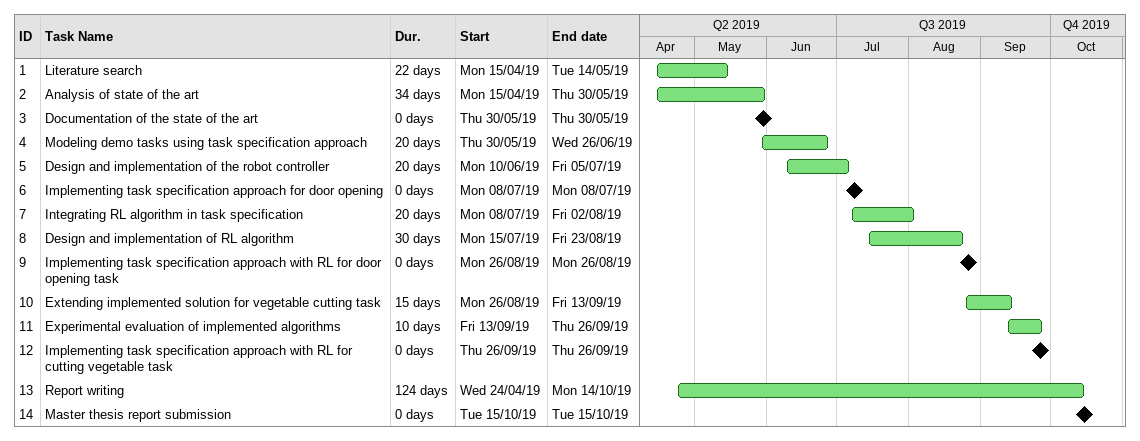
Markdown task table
| ID | Task | Duration | Start | Finish |
|---|---|---|---|---|
| 1 | Literature search | 22d | 2019-04-15 | 2019-05-14 |
| 2 | Analysis of state of the art | 34d | 2019-04-15 | 2019-05-30 |
| 3 | Documentation of the state of the art | 0d | 2019-05-30 | 2019-05-30 |
| 4 | Modeling demo tasks using task specification approach | 20d | 2019-05-30 | 2019-06-26 |
| 5 | Design and implementation of the robot controller | 20d | 2019-06-10 | 2019-07-05 |
| 6 | Implementing task specification approach for door opening | 0d | 2019-07-08 | 2019-07-08 |
| 7 | Integrating RL algorithm in task specification | 20d | 2019-07-08 | 2019-08-02 |
| 8 | Design and implementation of RL algorithm | 30d | 2019-07-15 | 2019-08-23 |
| 9 | Implementing task specification approach with RL for door opening task | 0d | 2019-08-26 | 2019-08-26 |
| 10 | Extending implemented solution for vegetable cutting task | 15d | 2019-08-26 | 2019-09-13 |
| 11 | Experimental evaluation of implemented algorithms | 10d | 2019-09-13 | 2019-09-26 |
| 12 | Implementing task specification approach with RL for cutting vegetable task | 0d | 2019-09-26 | 2019-09-26 |
| 13 | Report writing | 124d | 2019-04-24 | 2019-10-14 |
| 14 | Master thesis report submission | 0d | 2019-10-15 | 2019-10-15 |
